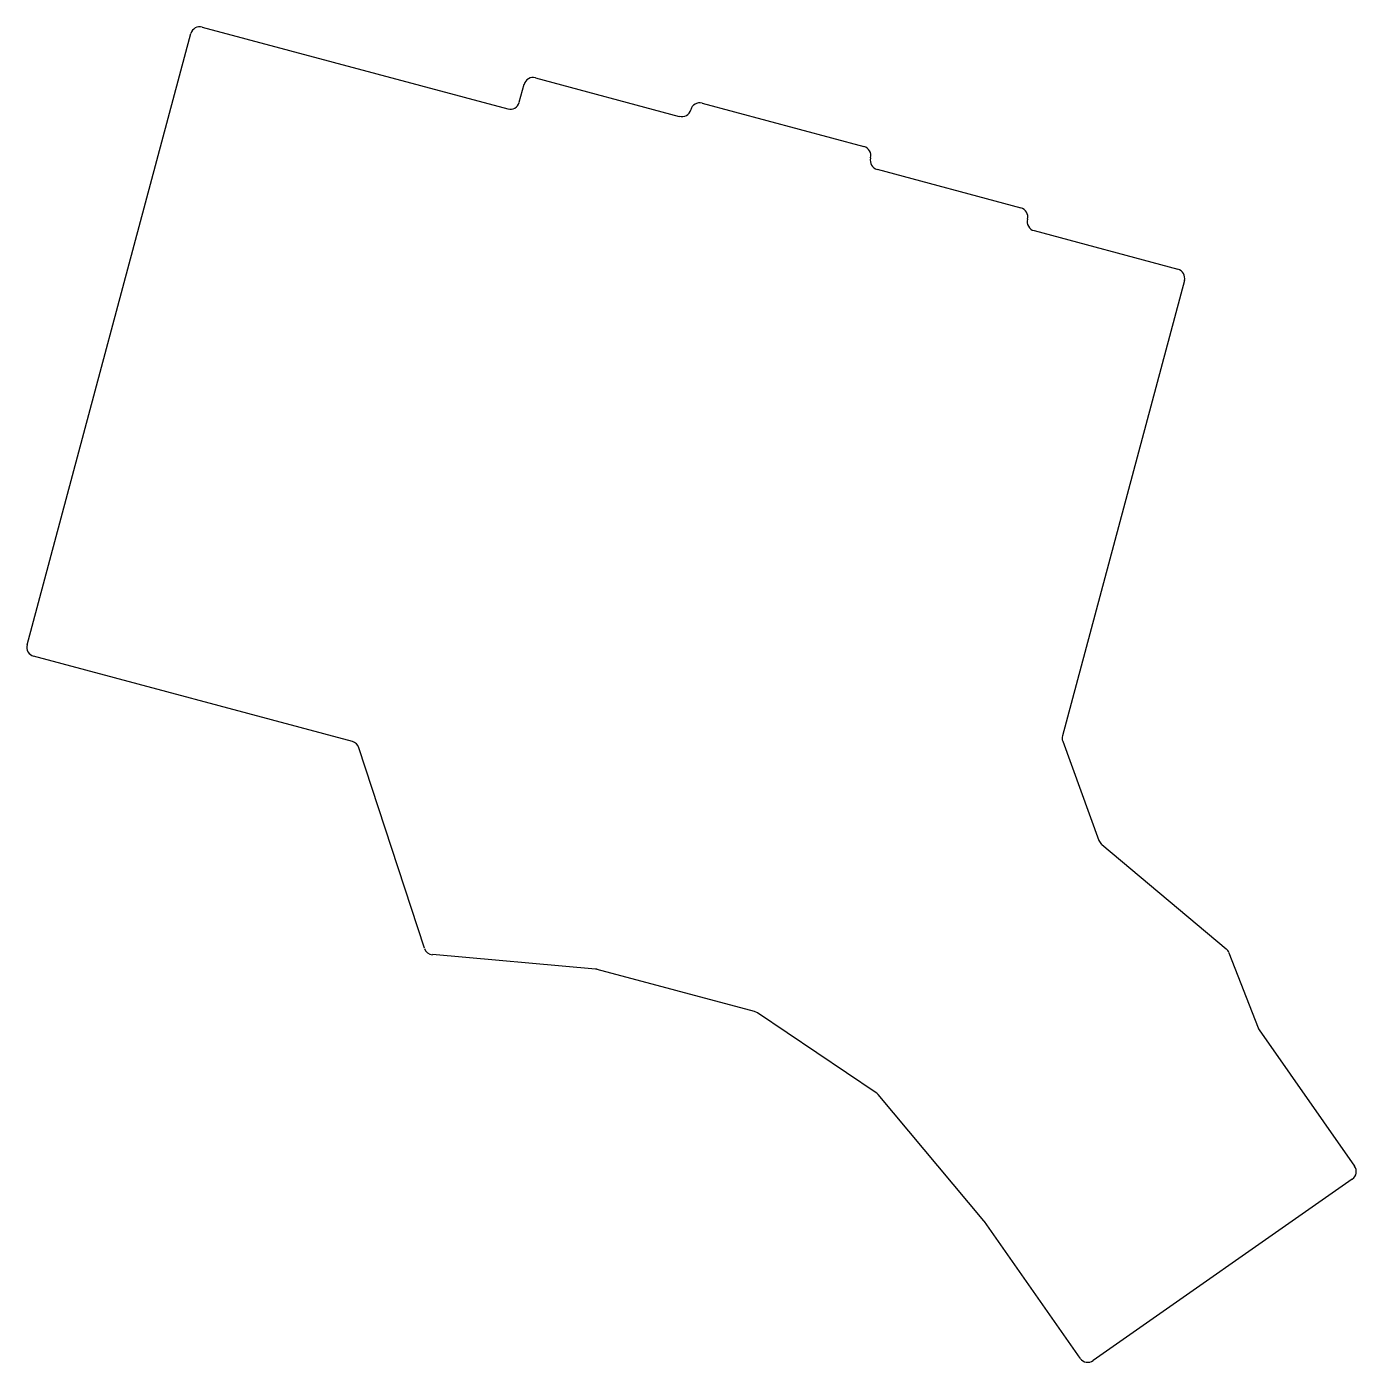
# Model space of a CAD drawing. Header units: millimetres. Extents: x -12 to 131, y -83 to 61.
import ezdxf

# ---------------------------------------------------------------- set-up
doc = ezdxf.new("R2010")
doc.units = ezdxf.units.MM

msp = doc.modelspace()

# ---------------------------------------------------------------- linework, layer by layer
for p, q in [((6.97, 60.77), (39.81, 51.97)), ((-11.86, -5.62), (5.74, 60.06)), ((41.03, 52.68), (41.55, 54.61)), ((42.77, 55.31), (58.23, 51.17)), ((59.45, 51.88), (59.45, 51.88)), ((60.68, 52.59), (78.07, 47.93)), ((78.78, 46.71), (78.78, 46.69)), ((79.49, 45.48), (94.93, 41.34)), ((95.64, 40.11), (95.64, 40.11)), ((96.35, 38.89), (111.8, 34.75)), ((112.51, 33.52), (99.4, -15.39)), ((23.1, -16.02), (-11.15, -6.85)), ((30.84, -38.24), (23.79, -16.68)), ((99.43, -15.99), (103.32, -26.65)), ((103.62, -27.07), (117.01, -38.31)), ((117.3, -38.71), (120.43, -46.79)), ((49.23, -40.47), (31.71, -38.92)), ((66.31, -45.03), (49.4, -40.5)), ((66.62, -45.16), (66.31, -45.03)), ((79.39, -53.76), (66.62, -45.16)), ((120.54, -47.01), (130.8, -61.65)), ((90.96, -67.52), (79.6, -53.95)), ((130.55, -63.04), (102.7, -82.55)), ((101.31, -82.3), (91.01, -67.59))]:
    msp.add_line(p, q)
for centre, start, end in [((6.71, 59.8), 75, 165), ((42.52, 54.35), 75, 165), ((40.07, 52.93), 255, 345), ((58.49, 52.14), 255, 345), ((60.42, 51.62), 75, 165), ((77.82, 46.96), 345.5729, 75), ((79.75, 46.44), 165.5729, 255), ((94.68, 40.37), 345, 75), ((96.61, 39.85), 165, 255), ((111.54, 33.78), 345, 75), ((-10.89, -5.88), 165, 255), ((100.37, -15.65), 165, 200.0593), ((22.84, -16.99), 18.1179, 75), ((104.26, -26.31), 200.0593, 230), ((31.79, -37.93), 198.1179, 264.9632), ((116.37, -39.07), 21.1776, 50), ((49.14, -41.46), 75, 84.9632), ((121.36, -46.43), 201.1776, 215), ((78.83, -54.59), 39.9065, 56.0557), ((129.98, -62.23), 305, 35), ((90.19, -68.16), 35, 39.9065), ((102.13, -81.73), 215, 305)]:
    msp.add_arc(centre, 1, start, end)

doc.saveas('drawing.dxf')
